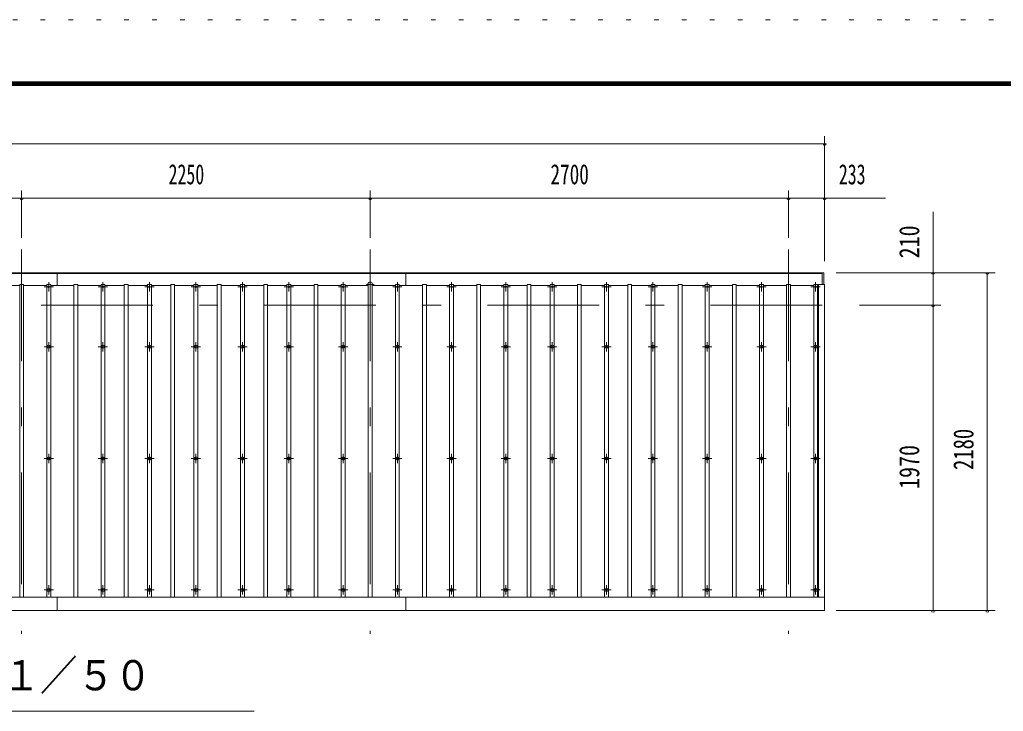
# Model space of a CAD drawing. Units: millimetres, scale not verified. Extents: x -26655 to 26659, y -10500 to 10500.
# Drawn here: x 4024 to 10373, y 6038 to 10500 of the extents above; entities that cross this region are included whole.
import ezdxf
from ezdxf.enums import TextEntityAlignment as Align

# ---------------------------------------------------------------- set-up
doc = ezdxf.new("R2010")
doc.units = ezdxf.units.MM
doc.header["$LTSCALE"] = 60
doc.linetypes.add('USER3', pattern=[24, 12, -5, 2, -5])
doc.linetypes.add('USER4', pattern=[3, 0.5, -2.5])
for name, color, linetype, lineweight in [('0-2_1-05BOLD', 7, 'Continuous', 18), ('0-3_1-25CENTER', 3, 'USER3', 18), ('0-4_1-45THIN', 4, 'Continuous', 18), ('0-5_1-55DIM', 3, 'Continuous', 18), ('0-C_F-F1PAPER', 5, 'Continuous', 18), ('0-D_F-E_J_ADD', 5, 'USER4', 18)]:
    doc.layers.add(name, color=color, linetype=linetype, lineweight=lineweight)
doc.styles.add('ＭＳ ゴシック', font='')
doc.styles.get('ＭＳ ゴシック').set_extended_font_data('MS Gothic')

msp = doc.modelspace()

# ---------------------------------------------------------------- linework, layer by layer
at = {"layer": '0-2_1-05BOLD'}
for p, q in [((-1441.44, 8867.67), (9214.56, 8867.67)), ((-1431.44, 8862.67), (9204.56, 8862.67)), ((4266.56, 8867.67), (4266.56, 8784.63)), ((6516.56, 8867.67), (6516.56, 8784.63)), ((9204.56, 8790.67), (9204.56, 8867.67)), ((9214.56, 8790.67), (9214.56, 8867.67)), ((9179.56, 8790.67), (9219.56, 8790.67)), ((9179.56, 6773.43), (9179.56, 8790.67)), ((9219.56, 6687.67), (9219.56, 8790.67)), ((-1446.44, 6773.43), (9219.56, 6773.43)), ((4266.56, 6773.43), (4266.56, 6687.67)), ((6516.56, 6773.43), (6516.56, 6687.67)), ((-1446.44, 6687.67), (9219.56, 6687.67))]:
    msp.add_line(p, q, dxfattribs=at)
for centre in [(4211.56, 8390.17), (4561.56, 8390.17), (4861.56, 8390.17), (5161.56, 8390.17), (5461.56, 8390.17), (5761.56, 8390.17), (6111.56, 8390.17), (6461.56, 8390.17), (6811.56, 8390.17), (7161.56, 8390.17), (7461.56, 8390.17), (7811.56, 8390.17), (8111.56, 8390.17), (8461.56, 8390.17), (8811.56, 8390.17), (9161.56, 8390.17), (4211.56, 7668.51), (4561.56, 7668.51), (4861.56, 7668.51), (5161.56, 7668.51), (5461.56, 7668.51), (5761.56, 7668.51), (6111.56, 7668.51), (6461.56, 7668.51), (6811.56, 7668.51), (7161.56, 7668.51), (7461.56, 7668.51), (7811.56, 7668.51), (8111.56, 7668.51), (8461.56, 7668.51), (8811.56, 7668.51), (9161.56, 7668.51), (4211.56, 6820.85), (4561.56, 6820.85), (4861.56, 6820.85), (5161.56, 6820.85), (5461.56, 6820.85), (5761.56, 6820.85), (6111.56, 6820.85), (6461.56, 6820.85), (6811.56, 6820.85), (7161.56, 6820.85), (7461.56, 6820.85), (7811.56, 6820.85), (8111.56, 6820.85), (8461.56, 6820.85), (8811.56, 6820.85), (9161.56, 6820.85)]:
    msp.add_circle(centre, 10, dxfattribs=at)
for centre, radius, start, end in [((4211.56, 8765.7), 14.5, 46.39838, 133.60162), ((4211.56, 8786.71), 14.5, 226.3961, 313.6039), ((4561.56, 8765.7), 14.5, 46.39838, 133.60162), ((4561.56, 8786.71), 14.5, 226.3961, 313.6039), ((4861.56, 8765.7), 14.5, 46.39838, 133.60162), ((4861.56, 8786.71), 14.5, 226.3961, 313.6039), ((5161.56, 8765.7), 14.5, 46.39838, 133.60162), ((5161.56, 8786.71), 14.5, 226.3961, 313.6039), ((5461.56, 8765.7), 14.5, 46.39838, 133.60162), ((5461.56, 8786.71), 14.5, 226.3961, 313.6039), ((5761.56, 8765.7), 14.5, 46.39838, 133.60162), ((5761.56, 8786.71), 14.5, 226.3961, 313.6039), ((6111.56, 8765.7), 14.5, 46.39838, 133.60162), ((6111.56, 8786.71), 14.5, 226.3961, 313.6039), ((6286.56, 8792.15), 15, 326.44154, 213.55197), ((6461.56, 8765.7), 14.5, 46.39838, 133.60162), ((6461.56, 8786.71), 14.5, 226.3961, 313.6039), ((6811.56, 8765.7), 14.5, 46.39838, 133.60162), ((6811.56, 8786.71), 14.5, 226.3961, 313.6039), ((7161.56, 8765.7), 14.5, 46.39838, 133.60162), ((7161.56, 8786.71), 14.5, 226.3961, 313.6039), ((7461.56, 8765.7), 14.5, 46.39838, 133.60162), ((7461.56, 8786.71), 14.5, 226.3961, 313.6039), ((7811.56, 8765.7), 14.5, 46.39838, 133.60162), ((7811.56, 8786.71), 14.5, 226.3961, 313.6039), ((8111.56, 8765.7), 14.5, 46.39838, 133.60162), ((8111.56, 8786.71), 14.5, 226.3961, 313.6039), ((8461.56, 8765.7), 14.5, 46.39838, 133.60162), ((8461.56, 8786.71), 14.5, 226.3961, 313.6039), ((8811.56, 8765.7), 14.5, 46.39838, 133.60162), ((8811.56, 8786.71), 14.5, 226.3961, 313.6039), ((9161.56, 8765.7), 14.5, 46.39838, 133.60162), ((9161.56, 8786.71), 14.5, 226.3961, 313.6039)]:
    msp.add_arc(centre, radius, start, end, dxfattribs=at)
at = {"layer": '0-3_1-25CENTER'}
for p, q in [((4036.56, 9017.67), (4036.56, 6537.67)), ((6286.56, 9017.67), (6286.56, 6537.67)), ((8986.56, 9017.67), (8986.56, 6537.67)), ((4181.56, 8776.2), (4241.56, 8776.2)), ((4211.56, 8806.2), (4211.56, 8746.2)), ((4531.56, 8776.2), (4591.56, 8776.2)), ((4561.56, 8806.2), (4561.56, 8746.2)), ((4831.56, 8776.2), (4891.56, 8776.2)), ((4861.56, 8806.2), (4861.56, 8746.2)), ((5131.56, 8776.2), (5191.56, 8776.2)), ((5161.56, 8806.2), (5161.56, 8746.2)), ((5431.56, 8776.2), (5491.56, 8776.2)), ((5461.56, 8806.2), (5461.56, 8746.2)), ((5731.56, 8776.2), (5791.56, 8776.2)), ((5761.56, 8806.2), (5761.56, 8746.2)), ((6081.56, 8776.2), (6141.56, 8776.2)), ((6111.56, 8806.2), (6111.56, 8746.2)), ((6261.56, 8792.15), (6311.56, 8792.15)), ((6431.56, 8776.2), (6491.56, 8776.2)), ((6461.56, 8806.2), (6461.56, 8746.2)), ((6781.56, 8776.2), (6841.56, 8776.2)), ((6811.56, 8806.2), (6811.56, 8746.2)), ((7131.56, 8776.2), (7191.56, 8776.2)), ((7161.56, 8806.2), (7161.56, 8746.2)), ((7431.56, 8776.2), (7491.56, 8776.2)), ((7461.56, 8806.2), (7461.56, 8746.2)), ((7781.56, 8776.2), (7841.56, 8776.2)), ((7811.56, 8806.2), (7811.56, 8746.2)), ((8081.56, 8776.2), (8141.56, 8776.2)), ((8111.56, 8806.2), (8111.56, 8746.2)), ((8431.56, 8776.2), (8491.56, 8776.2)), ((8461.56, 8806.2), (8461.56, 8746.2)), ((8781.56, 8776.2), (8841.56, 8776.2)), ((8811.56, 8806.2), (8811.56, 8746.2)), ((9131.56, 8776.2), (9191.57, 8776.2)), ((9161.56, 8806.2), (9161.56, 8746.2)), ((-1596.44, 8657.67), (9369.56, 8657.67)), ((4181.56, 8390.17), (4241.56, 8390.17)), ((4211.56, 8420.17), (4211.56, 8360.17)), ((4531.56, 8390.17), (4591.56, 8390.17)), ((4561.56, 8420.17), (4561.56, 8360.17)), ((4831.56, 8390.17), (4891.56, 8390.17)), ((4861.56, 8420.17), (4861.56, 8360.17)), ((5131.56, 8390.17), (5191.56, 8390.17)), ((5161.56, 8420.17), (5161.56, 8360.17)), ((5431.56, 8390.17), (5491.56, 8390.17)), ((5461.56, 8420.17), (5461.56, 8360.17)), ((5731.56, 8390.17), (5791.56, 8390.17)), ((5761.56, 8420.17), (5761.56, 8360.17)), ((6081.56, 8390.17), (6141.56, 8390.17)), ((6111.56, 8420.17), (6111.56, 8360.17)), ((6431.56, 8390.17), (6491.56, 8390.17)), ((6461.56, 8420.17), (6461.56, 8360.17)), ((6781.56, 8390.17), (6841.56, 8390.17)), ((6811.56, 8420.17), (6811.56, 8360.17)), ((7131.56, 8390.17), (7191.56, 8390.17)), ((7161.56, 8420.17), (7161.56, 8360.17)), ((7431.56, 8390.17), (7491.56, 8390.17)), ((7461.56, 8420.17), (7461.56, 8360.17)), ((7781.56, 8390.17), (7841.56, 8390.17)), ((7811.56, 8420.17), (7811.56, 8360.17)), ((8081.56, 8390.17), (8141.56, 8390.17)), ((8111.56, 8420.17), (8111.56, 8360.17)), ((8431.56, 8390.17), (8491.56, 8390.17)), ((8461.56, 8420.17), (8461.56, 8360.17)), ((8781.56, 8390.17), (8841.56, 8390.17)), ((8811.56, 8420.17), (8811.56, 8360.17)), ((9131.56, 8390.17), (9191.57, 8390.17)), ((9161.56, 8420.17), (9161.56, 8360.17)), ((4211.56, 7698.51), (4211.56, 7638.51)), ((4561.56, 7698.51), (4561.56, 7638.51)), ((4861.56, 7698.51), (4861.56, 7638.51)), ((5161.56, 7698.51), (5161.56, 7638.51)), ((5461.56, 7698.51), (5461.56, 7638.51)), ((5761.56, 7698.51), (5761.56, 7638.51)), ((6111.56, 7698.51), (6111.56, 7638.51)), ((6461.56, 7698.51), (6461.56, 7638.51)), ((6811.56, 7698.51), (6811.56, 7638.51)), ((7161.56, 7698.51), (7161.56, 7638.51)), ((7461.56, 7698.51), (7461.56, 7638.51)), ((7811.56, 7698.51), (7811.56, 7638.51)), ((8111.56, 7698.51), (8111.56, 7638.51)), ((8461.56, 7698.51), (8461.56, 7638.51)), ((8811.56, 7698.51), (8811.56, 7638.51)), ((9161.56, 7698.51), (9161.56, 7638.51)), ((4181.56, 7668.51), (4241.56, 7668.51)), ((4531.56, 7668.51), (4591.56, 7668.51)), ((4831.56, 7668.51), (4891.56, 7668.51)), ((5131.56, 7668.51), (5191.56, 7668.51)), ((5431.56, 7668.51), (5491.56, 7668.51)), ((5731.56, 7668.51), (5791.56, 7668.51)), ((6081.56, 7668.51), (6141.56, 7668.51)), ((6431.56, 7668.51), (6491.56, 7668.51)), ((6781.56, 7668.51), (6841.56, 7668.51)), ((7131.56, 7668.51), (7191.56, 7668.51)), ((7431.56, 7668.51), (7491.56, 7668.51)), ((7781.56, 7668.51), (7841.56, 7668.51)), ((8081.56, 7668.51), (8141.56, 7668.51)), ((8431.56, 7668.51), (8491.56, 7668.51)), ((8781.56, 7668.51), (8841.56, 7668.51)), ((9131.56, 7668.51), (9191.57, 7668.51)), ((4181.56, 6820.85), (4241.56, 6820.85)), ((4211.56, 6850.85), (4211.56, 6790.85)), ((4531.56, 6820.85), (4591.56, 6820.85)), ((4561.56, 6850.85), (4561.56, 6790.85)), ((4831.56, 6820.85), (4891.56, 6820.85)), ((4861.56, 6850.85), (4861.56, 6790.85)), ((5131.56, 6820.85), (5191.56, 6820.85)), ((5161.56, 6850.85), (5161.56, 6790.85)), ((5431.56, 6820.85), (5491.56, 6820.85)), ((5461.56, 6850.85), (5461.56, 6790.85)), ((5731.56, 6820.85), (5791.56, 6820.85)), ((5761.56, 6850.85), (5761.56, 6790.85)), ((6081.56, 6820.85), (6141.56, 6820.85)), ((6111.56, 6850.85), (6111.56, 6790.85)), ((6431.56, 6820.85), (6491.56, 6820.85)), ((6461.56, 6850.85), (6461.56, 6790.85)), ((6781.56, 6820.85), (6841.56, 6820.85)), ((6811.56, 6850.85), (6811.56, 6790.85)), ((7131.56, 6820.85), (7191.56, 6820.85)), ((7161.56, 6850.85), (7161.56, 6790.85)), ((7431.56, 6820.85), (7491.56, 6820.85)), ((7461.56, 6850.85), (7461.56, 6790.85)), ((7781.56, 6820.85), (7841.56, 6820.85)), ((7811.56, 6850.85), (7811.56, 6790.85)), ((8081.56, 6820.85), (8141.56, 6820.85)), ((8111.56, 6850.85), (8111.56, 6790.85)), ((8431.56, 6820.85), (8491.56, 6820.85)), ((8461.56, 6850.85), (8461.56, 6790.85)), ((8781.56, 6820.85), (8841.56, 6820.85)), ((8811.56, 6850.85), (8811.56, 6790.85)), ((9131.56, 6820.85), (9191.57, 6820.85)), ((9161.56, 6850.85), (9161.56, 6790.85))]:
    msp.add_line(p, q, dxfattribs=at)
at = {"layer": '0-4_1-45THIN'}
for p, q in [((4024.06, 8784.63), (3874.06, 8784.63)), ((4024.06, 8790.67), (4024.06, 6773.43)), ((4049.06, 8784.63), (4199.06, 8784.63)), ((4199.06, 8790.67), (4199.06, 6773.43)), ((4374.06, 8784.63), (4224.06, 8784.63)), ((4374.06, 8790.67), (4374.06, 6773.43)), ((4399.06, 8784.63), (4549.06, 8784.63)), ((4549.06, 8790.67), (4549.06, 6773.43)), ((4699.06, 8784.63), (4574.06, 8784.63)), ((4699.06, 8790.67), (4699.06, 6773.43)), ((4724.06, 8784.63), (4849.06, 8784.63)), ((4849.06, 8790.67), (4849.06, 6773.43)), ((4999.06, 8784.63), (4874.06, 8784.63)), ((4999.06, 8790.67), (4999.06, 6773.43)), ((5024.06, 8784.63), (5149.06, 8784.63)), ((5149.06, 8790.67), (5149.06, 6773.43)), ((5299.06, 8784.63), (5174.06, 8784.63)), ((5299.06, 8790.67), (5299.06, 6773.43)), ((5324.06, 8784.63), (5449.06, 8784.63)), ((5449.06, 8790.67), (5449.06, 6773.43)), ((5599.06, 8784.63), (5474.06, 8784.63)), ((5599.06, 8790.67), (5599.06, 6773.43)), ((5624.06, 8784.63), (5749.06, 8784.63)), ((5749.06, 8790.67), (5749.06, 6773.43)), ((5924.06, 8784.63), (5774.06, 8784.63)), ((5924.06, 8790.67), (5924.06, 6773.43)), ((5949.06, 8784.63), (6099.06, 8784.63)), ((6099.06, 8790.67), (6099.06, 6773.43)), ((6274.06, 8784.63), (6124.06, 8784.63)), ((6274.06, 8790.67), (6274.06, 6773.43)), ((6299.06, 8784.63), (6449.06, 8784.63)), ((6449.06, 8790.67), (6449.06, 6773.43)), ((6624.06, 8784.63), (6474.06, 8784.63)), ((6624.06, 8790.67), (6624.06, 6773.43)), ((6649.06, 8784.63), (6799.06, 8784.63)), ((6799.06, 8790.67), (6799.06, 6773.43)), ((6974.06, 8784.63), (6824.06, 8784.63)), ((6974.06, 8790.67), (6974.06, 6773.43)), ((6999.06, 8784.63), (7149.06, 8784.63)), ((7149.06, 8790.67), (7149.06, 6773.43)), ((7299.06, 8784.63), (7174.06, 8784.63)), ((7299.06, 8790.67), (7299.06, 6773.43)), ((7324.06, 8784.63), (7449.06, 8784.63)), ((7449.06, 8790.67), (7449.06, 6773.43)), ((7624.06, 8784.63), (7474.06, 8784.63)), ((7624.06, 8790.67), (7624.06, 6773.43)), ((7649.06, 8784.63), (7799.06, 8784.63)), ((7799.06, 8790.67), (7799.06, 6773.43)), ((7949.06, 8784.63), (7824.06, 8784.63)), ((7949.06, 8790.67), (7949.06, 6773.43)), ((7974.06, 8784.63), (8099.06, 8784.63)), ((8099.06, 8790.67), (8099.06, 6773.43)), ((8274.06, 8784.63), (8124.06, 8784.63)), ((8274.06, 8790.67), (8274.06, 6773.43)), ((8299.06, 8784.63), (8449.06, 8784.63)), ((8449.06, 8790.67), (8449.06, 6773.43)), ((8624.06, 8784.63), (8474.06, 8784.63)), ((8624.06, 8790.67), (8624.06, 6773.43)), ((8649.06, 8784.63), (8799.06, 8784.63)), ((8799.06, 8790.67), (8799.06, 6773.43)), ((8974.06, 8784.63), (8824.06, 8784.63)), ((8974.06, 8790.67), (8974.06, 6773.43)), ((8999.06, 8784.63), (9149.06, 8784.63)), ((9149.06, 8790.67), (9149.06, 6773.43)), ((9179.56, 8775.67), (9174.06, 8775.67))]:
    msp.add_line(p, q, dxfattribs=at)
for points in [[(4024.06, 8790.67), (4049.06, 8790.67), (4049.06, 6773.43)], [(4199.06, 8790.67), (4224.06, 8790.67), (4224.06, 6773.43)], [(4374.06, 8790.67), (4399.06, 8790.67), (4399.06, 6773.43)], [(4549.06, 8790.67), (4574.06, 8790.67), (4574.06, 6773.43)], [(4699.06, 8790.67), (4724.06, 8790.67), (4724.06, 6773.43)], [(4849.06, 8790.67), (4874.06, 8790.67), (4874.06, 6773.43)], [(4999.06, 8790.67), (5024.06, 8790.67), (5024.06, 6773.43)], [(5149.06, 8790.67), (5174.06, 8790.67), (5174.06, 6773.43)], [(5299.06, 8790.67), (5324.06, 8790.67), (5324.06, 6773.43)], [(5449.06, 8790.67), (5474.06, 8790.67), (5474.06, 6773.43)], [(5599.06, 8790.67), (5624.06, 8790.67), (5624.06, 6773.43)], [(5749.06, 8790.67), (5774.06, 8790.67), (5774.06, 6773.43)], [(5924.06, 8790.67), (5949.06, 8790.67), (5949.06, 6773.43)], [(6099.06, 8790.67), (6124.06, 8790.67), (6124.06, 6773.43)], [(6274.06, 8790.67), (6299.06, 8790.67), (6299.06, 6773.43)], [(6449.06, 8790.67), (6474.06, 8790.67), (6474.06, 6773.43)], [(6624.06, 8790.67), (6649.06, 8790.67), (6649.06, 6773.43)], [(6799.06, 8790.67), (6824.06, 8790.67), (6824.06, 6773.43)], [(6974.06, 8790.67), (6999.06, 8790.67), (6999.06, 6773.43)], [(7149.06, 8790.67), (7174.06, 8790.67), (7174.06, 6773.43)], [(7299.06, 8790.67), (7324.06, 8790.67), (7324.06, 6773.43)], [(7449.06, 8790.67), (7474.06, 8790.67), (7474.06, 6773.43)], [(7624.06, 8790.67), (7649.06, 8790.67), (7649.06, 6773.43)], [(7799.06, 8790.67), (7824.06, 8790.67), (7824.06, 6773.43)], [(7949.06, 8790.67), (7974.06, 8790.67), (7974.06, 6773.43)], [(8099.06, 8790.67), (8124.06, 8790.67), (8124.06, 6773.43)], [(8274.06, 8790.67), (8299.06, 8790.67), (8299.06, 6773.43)], [(8449.06, 8790.67), (8474.06, 8790.67), (8474.06, 6773.43)], [(8624.06, 8790.67), (8649.06, 8790.67), (8649.06, 6773.43)], [(8799.06, 8790.67), (8824.06, 8790.67), (8824.06, 6773.43)], [(8974.06, 8790.67), (8999.06, 8790.67), (8999.06, 6773.43)], [(9149.06, 8790.67), (9174.06, 8790.67), (9174.06, 6773.43)]]:
    msp.add_lwpolyline(points, dxfattribs=at)
at = {"layer": '0-5_1-55DIM'}
for p, q in [((9219.56, 8942.68), (9219.56, 9748.67)), ((-1446.44, 9698.67), (9219.56, 9698.67)), ((9229.56, 9698.67), (9209.56, 9698.67)), ((4036.56, 9092.68), (4036.56, 9398.67)), ((6286.56, 9092.68), (6286.56, 9398.67)), ((8986.56, 9092.68), (8986.56, 9398.67)), ((-1838.94, 9348.67), (9612.06, 9348.67)), ((4046.56, 9348.67), (4026.56, 9348.67)), ((6296.56, 9348.67), (6276.56, 9348.67)), ((8996.56, 9348.67), (8976.56, 9348.67)), ((9229.56, 9348.67), (9209.56, 9348.67)), ((9919.56, 9260.17), (9919.56, 6687.67)), ((9294.56, 8867.67), (10319.56, 8867.67)), ((9929.56, 8867.67), (9909.56, 8867.67)), ((10279.56, 8867.67), (10259.56, 8867.67)), ((10269.56, 8867.67), (10269.56, 6687.67)), ((9444.56, 8657.67), (9969.56, 8657.67)), ((9929.56, 8657.67), (9909.56, 8657.67)), ((9294.56, 6687.67), (10319.56, 6687.67)), ((9929.56, 6687.67), (9909.56, 6687.67)), ((10279.56, 6687.67), (10259.56, 6687.67)), ((2236.56, 6037.67), (5536.56, 6037.67))]:
    msp.add_line(p, q, dxfattribs=at)
for centre in [(9219.56, 9698.67), (4036.56, 9348.67), (6286.56, 9348.67), (8986.56, 9348.67), (9219.56, 9348.67), (9919.56, 8867.67), (10269.56, 8867.67), (9919.56, 8657.67), (9919.56, 6687.67), (10269.56, 6687.67)]:
    msp.add_arc(centre, 10, 180, 0, dxfattribs=at)
at = {"layer": '0-C_F-F1PAPER'}
for p, q in [((-2541.1, 10100), (26158.89, 10100)), ((-2538.6, 10097.5), (26156.39, 10097.5)), ((-2536.11, 10095), (26153.89, 10095)), ((-2533.61, 10092.5), (26151.39, 10092.5)), ((-2531.1, 10090), (26148.89, 10090)), ((-2528.6, 10087.5), (26146.39, 10087.5)), ((-2526.11, 10085), (26143.89, 10085)), ((-2523.61, 10082.5), (26141.39, 10082.5)), ((-2521.1, 10080), (26138.89, 10080)), ((-2518.6, 10077.5), (26136.39, 10077.5)), ((-2516.1, 10075), (26133.89, 10075))]:
    msp.add_line(p, q, dxfattribs=at)
at = {"layer": '0-D_F-E_J_ADD'}
msp.add_line((-3041.11, 10500), (26658.89, 10500), dxfattribs=at)

# ---------------------------------------------------------------- texts
at = {"layer": '0-5_1-55DIM', "color": 7, "style": 'ＭＳ ゴシック'}
for s, height, width, p in [('2250', 130.2, 0.65, (4984.88, 9398.67)), ('2700', 130.2, 0.7, (7449.96, 9398.67)), ('233', 130.2, 0.65, (9311.38, 9398.67)), ('屋根伏図\u3000Ｓ＝１／５０', 195.4, 0.9, (2236.56, 6114.32))]:
    msp.add_text(s, height=height, dxfattribs=dict(at, width=width)).set_placement(p, align=Align.BOTTOM_LEFT)
for s, width, p in [('210', 0.8, (9869.56, 8960.02)), ('2180', 0.75, (10219.56, 7594.64)), ('1970', 0.8, (9869.56, 7472.48))]:
    msp.add_text(s, height=130.2, rotation=90, dxfattribs=dict(at, width=width)).set_placement(p, align=Align.BOTTOM_LEFT)

doc.saveas('drawing.dxf')
